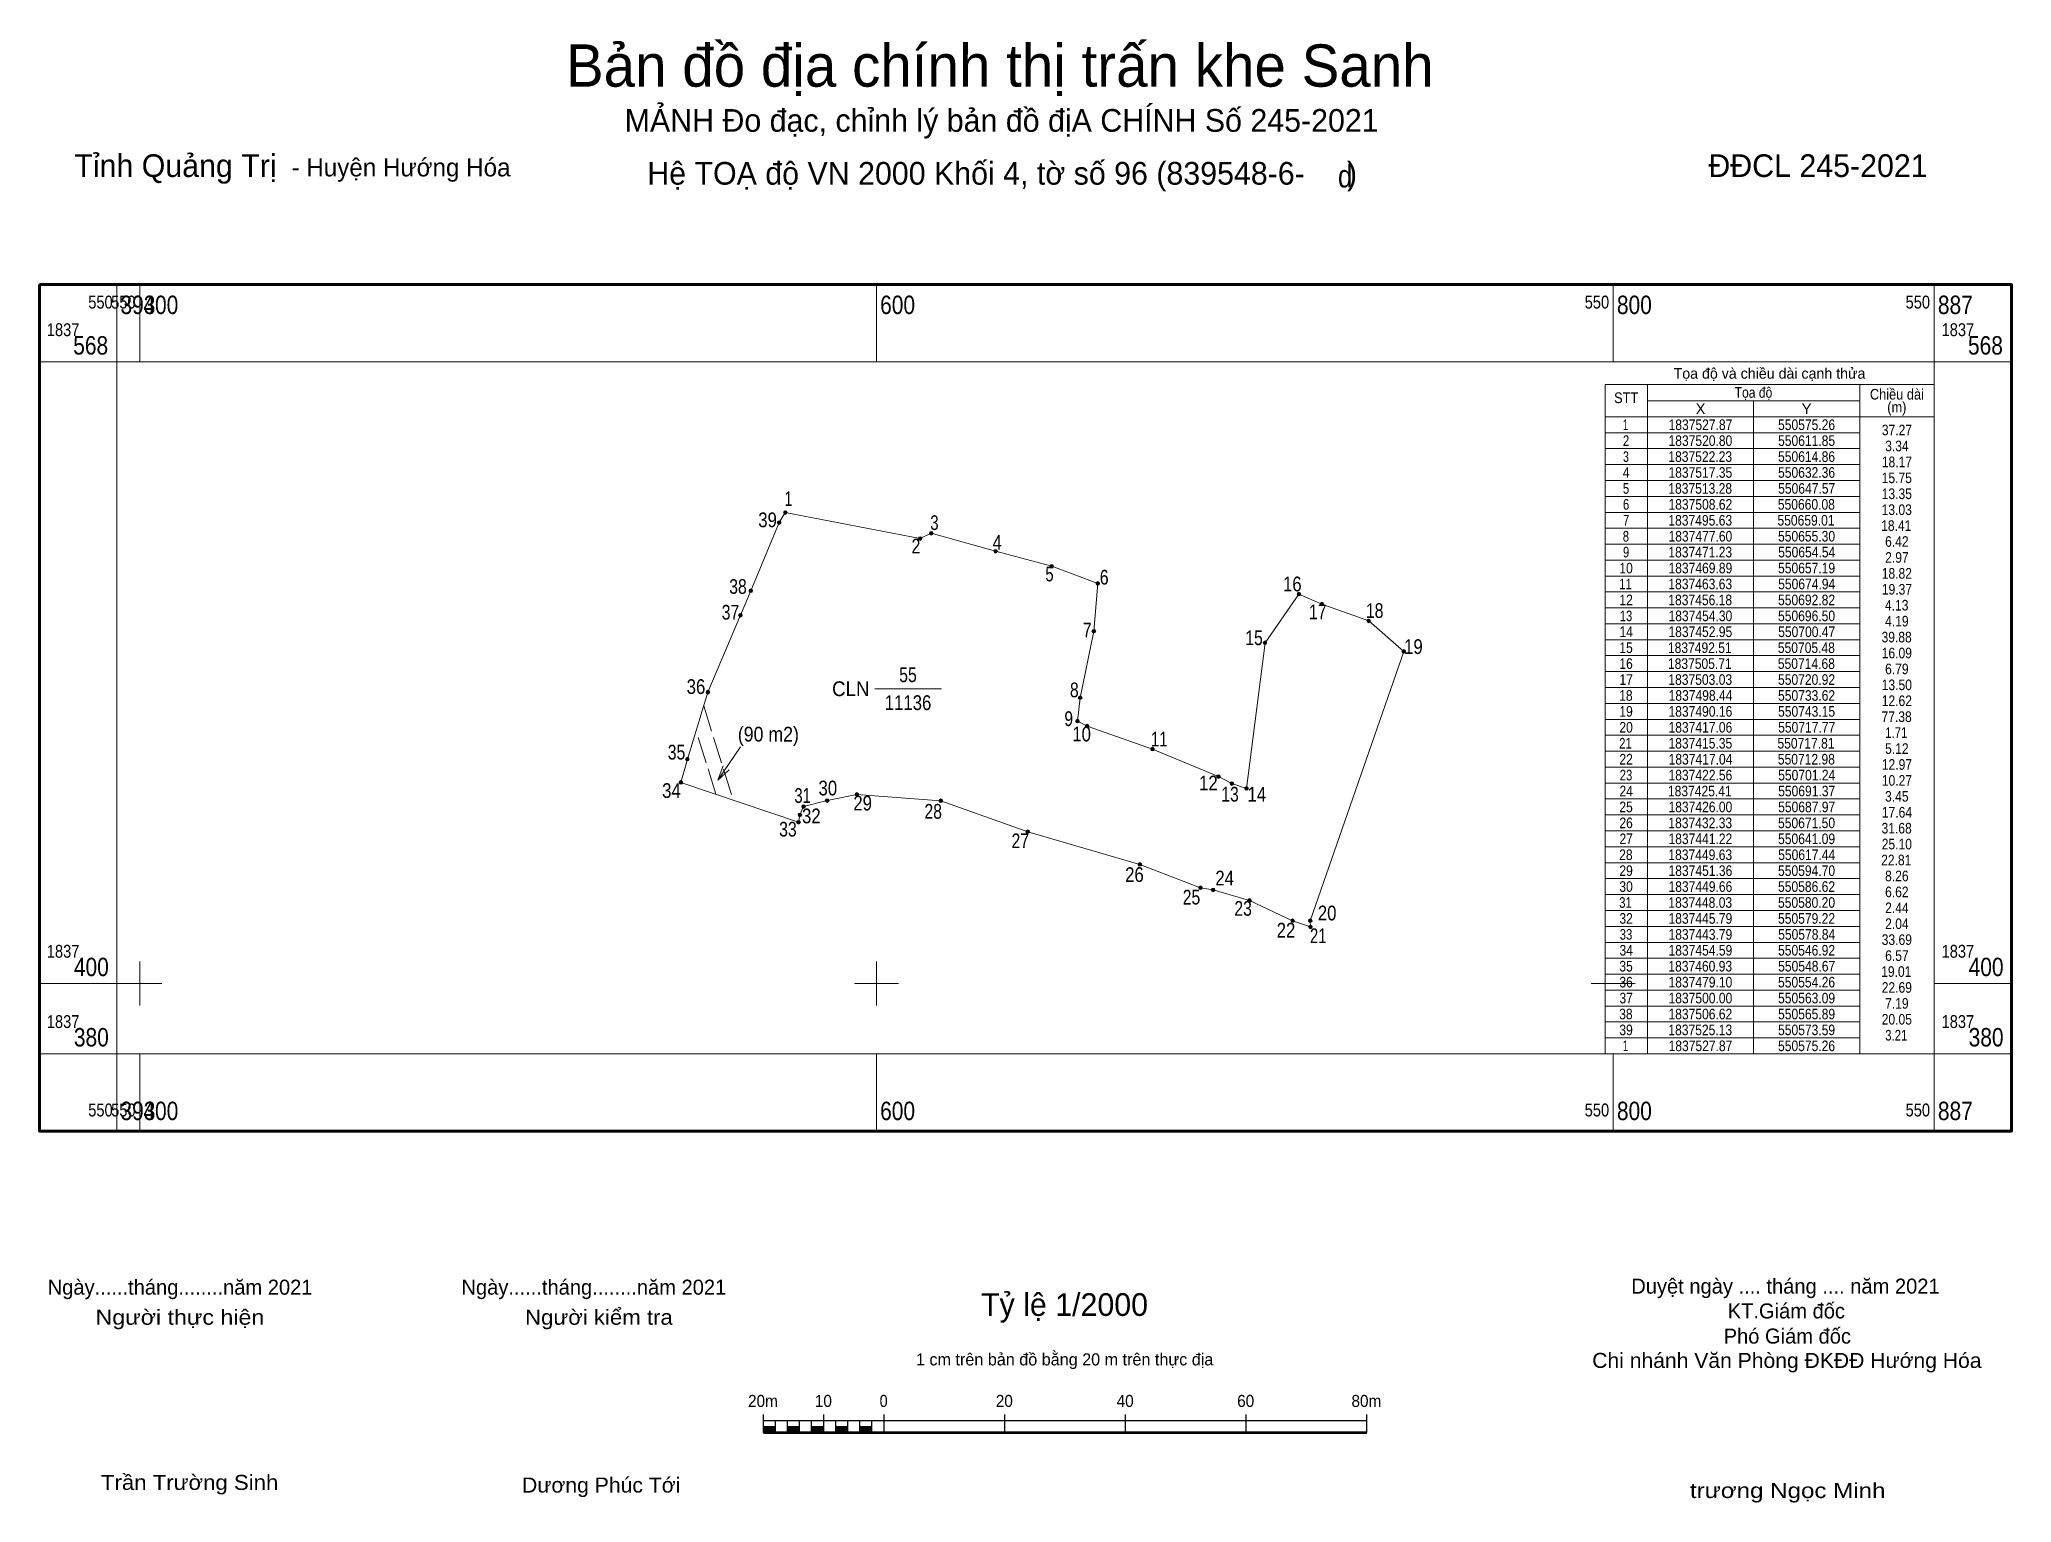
# Model space of a CAD drawing. Header units: metres. Extents: x 550373 to 550908, y 1837259 to 1837656.
import ezdxf
from ezdxf.enums import TextEntityAlignment as Align

# ---------------------------------------------------------------- set-up
doc = ezdxf.new("R2010")
doc.units = ezdxf.units.M
doc.header["$LTSCALE"] = 1.2
doc.linetypes.add('LONG_DASHED', pattern=[7.5, 6, -1.5])
for name, color, linetype, lineweight in [('10', 7, 'Continuous', 13), ('2', 7, 'Continuous', 25), ('20', 7, 'Continuous', 13), ('3', 7, 'Continuous', 13), ('50', 7, 'LONG_DASHED', 13), ('63', 7, 'Continuous', 13)]:
    doc.layers.add(name, color=color, linetype=linetype, lineweight=lineweight)
doc.layers.add('5', color=7, linetype='Continuous')
doc.layers.add('9', color=7, linetype='Continuous')

msp = doc.modelspace()

# ---------------------------------------------------------------- hatches: boundary and pattern name
at = {"layer": '2'}
for points in [[(550569.31, 1837278.1), (550572.58, 1837278.1), (550572.58, 1837279.74), (550569.31, 1837279.74)], [(550575.86, 1837278.1), (550579.14, 1837278.1), (550579.14, 1837279.74), (550575.86, 1837279.74)], [(550582.41, 1837278.1), (550585.69, 1837278.1), (550585.69, 1837279.74), (550582.41, 1837279.74)], [(550588.96, 1837278.1), (550592.24, 1837278.1), (550592.24, 1837279.74), (550588.96, 1837279.74)], [(550595.52, 1837278.1), (550598.79, 1837278.1), (550598.79, 1837279.74), (550595.52, 1837279.74)]]:
    msp.add_hatch(color=256, dxfattribs=at).paths.add_polyline_path(points)
at = {"layer": '20'}
for points in [[(550575.76, 1837527.87, 1), (550574.76, 1837527.87, 1)], [(550575.76, 1837527.87, 1), (550574.76, 1837527.87, 1)], [(550574.09, 1837525.13, 1), (550573.09, 1837525.13, 1)], [(550574.09, 1837525.13, 1), (550573.09, 1837525.13, 1)], [(550615.36, 1837522.23, 1), (550614.36, 1837522.23, 1)], [(550615.36, 1837522.23, 1), (550614.36, 1837522.23, 1)], [(550612.349, 1837520.795, 1), (550611.349, 1837520.795, 1)], [(550612.349, 1837520.795, 1), (550611.349, 1837520.795, 1)], [(550632.86, 1837517.35, 1), (550631.86, 1837517.35, 1)], [(550632.86, 1837517.35, 1), (550631.86, 1837517.35, 1)], [(550648.07, 1837513.28, 1), (550647.07, 1837513.28, 1)], [(550648.07, 1837513.28, 1), (550647.07, 1837513.28, 1)], [(550566.39, 1837506.62, 1), (550565.39, 1837506.62, 1)], [(550566.39, 1837506.62, 1), (550565.39, 1837506.62, 1)], [(550660.58, 1837508.62, 1), (550659.58, 1837508.62, 1)], [(550660.58, 1837508.62, 1), (550659.58, 1837508.62, 1)], [(550715.18, 1837505.71, 1), (550714.18, 1837505.71, 1)], [(550715.18, 1837505.71, 1), (550714.18, 1837505.71, 1)], [(550721.42, 1837503.03, 1), (550720.42, 1837503.03, 1)], [(550721.42, 1837503.03, 1), (550720.42, 1837503.03, 1)], [(550563.59, 1837500, 1), (550562.59, 1837500, 1)], [(550563.59, 1837500, 1), (550562.59, 1837500, 1)], [(550659.51, 1837495.63, 1), (550658.51, 1837495.63, 1)], [(550659.51, 1837495.63, 1), (550658.51, 1837495.63, 1)], [(550734.12, 1837498.44, 1), (550733.12, 1837498.44, 1)], [(550734.12, 1837498.44, 1), (550733.12, 1837498.44, 1)], [(550705.98, 1837492.51, 1), (550704.98, 1837492.51, 1)], [(550705.98, 1837492.51, 1), (550704.98, 1837492.51, 1)], [(550743.65, 1837490.16, 1), (550742.65, 1837490.16, 1)], [(550743.65, 1837490.16, 1), (550742.65, 1837490.16, 1)], [(550554.76, 1837479.1, 1), (550553.76, 1837479.1, 1)], [(550554.76, 1837479.1, 1), (550553.76, 1837479.1, 1)], [(550655.8, 1837477.6, 1), (550654.8, 1837477.6, 1)], [(550655.8, 1837477.6, 1), (550654.8, 1837477.6, 1)], [(550655.04, 1837471.23, 1), (550654.04, 1837471.23, 1)], [(550655.04, 1837471.23, 1), (550654.04, 1837471.23, 1)], [(550657.69, 1837469.89, 1), (550656.69, 1837469.89, 1)], [(550657.69, 1837469.89, 1), (550656.69, 1837469.89, 1)], [(550675.44, 1837463.63, 1), (550674.44, 1837463.63, 1)], [(550675.44, 1837463.63, 1), (550674.44, 1837463.63, 1)], [(550549.17, 1837460.93, 1), (550548.17, 1837460.93, 1)], [(550549.17, 1837460.93, 1), (550548.17, 1837460.93, 1)], [(550547.425, 1837454.591, 1), (550546.425, 1837454.591, 1)], [(550547.425, 1837454.591, 1), (550546.425, 1837454.591, 1)], [(550693.32, 1837456.18, 1), (550692.32, 1837456.18, 1)], [(550693.32, 1837456.18, 1), (550692.32, 1837456.18, 1)], [(550697, 1837454.3, 1), (550696, 1837454.3, 1)], [(550697, 1837454.3, 1), (550696, 1837454.3, 1)], [(550700.97, 1837452.95, 1), (550699.97, 1837452.95, 1)], [(550700.97, 1837452.95, 1), (550699.97, 1837452.95, 1)], [(550580.7, 1837448.03, 1), (550579.7, 1837448.03, 1)], [(550580.7, 1837448.03, 1), (550579.7, 1837448.03, 1)], [(550587.12, 1837449.66, 1), (550586.12, 1837449.66, 1)], [(550587.12, 1837449.66, 1), (550586.12, 1837449.66, 1)], [(550595.2, 1837451.36, 1), (550594.2, 1837451.36, 1)], [(550595.2, 1837451.36, 1), (550594.2, 1837451.36, 1)], [(550617.94, 1837449.63, 1), (550616.94, 1837449.63, 1)], [(550617.94, 1837449.63, 1), (550616.94, 1837449.63, 1)], [(550579.34, 1837443.79, 1), (550578.34, 1837443.79, 1)], [(550579.34, 1837443.79, 1), (550578.34, 1837443.79, 1)], [(550579.72, 1837445.79, 1), (550578.72, 1837445.79, 1)], [(550579.72, 1837445.79, 1), (550578.72, 1837445.79, 1)], [(550641.59, 1837441.22, 1), (550640.59, 1837441.22, 1)], [(550641.59, 1837441.22, 1), (550640.59, 1837441.22, 1)], [(550672, 1837432.33, 1), (550671, 1837432.33, 1)], [(550672, 1837432.33, 1), (550671, 1837432.33, 1)], [(550688.47, 1837426, 1), (550687.47, 1837426, 1)], [(550688.47, 1837426, 1), (550687.47, 1837426, 1)], [(550691.87, 1837425.41, 1), (550690.87, 1837425.41, 1)], [(550691.87, 1837425.41, 1), (550690.87, 1837425.41, 1)], [(550701.74, 1837422.56, 1), (550700.74, 1837422.56, 1)], [(550701.74, 1837422.56, 1), (550700.74, 1837422.56, 1)], [(550713.48, 1837417.04, 1), (550712.48, 1837417.04, 1)], [(550713.48, 1837417.04, 1), (550712.48, 1837417.04, 1)], [(550718.27, 1837417.06, 1), (550717.27, 1837417.06, 1)], [(550718.27, 1837417.06, 1), (550717.27, 1837417.06, 1)], [(550718.31, 1837415.35, 1), (550717.31, 1837415.35, 1)], [(550718.31, 1837415.35, 1), (550717.31, 1837415.35, 1)]]:
    msp.add_hatch(color=256, dxfattribs=at).paths.add_polyline_path(points)

# ---------------------------------------------------------------- linework, layer by layer
at = {"layer": '10'}
msp.add_lwpolyline([(550743.15, 1837490.16), (550717.77, 1837417.06), (550717.81, 1837415.35), (550712.98, 1837417.04), (550701.24, 1837422.56), (550691.37, 1837425.41), (550687.97, 1837426), (550671.5, 1837432.33), (550641.09, 1837441.22), (550617.44, 1837449.63), (550594.7, 1837451.36), (550586.62, 1837449.66), (550580.2, 1837448.03), (550579.22, 1837445.79), (550578.84, 1837443.79), (550546.92, 1837454.59), (550548.67, 1837460.93), (550554.26, 1837479.1), (550563.09, 1837500), (550565.89, 1837506.62), (550573.59, 1837525.13), (550575.26, 1837527.87), (550611.85, 1837520.79), (550614.86, 1837522.23), (550632.36, 1837517.35), (550647.57, 1837513.28), (550660.08, 1837508.62), (550659.01, 1837495.63), (550655.3, 1837477.6), (550654.54, 1837471.23), (550657.19, 1837469.89), (550674.94, 1837463.63), (550692.82, 1837456.18), (550696.5, 1837454.3), (550700.47, 1837452.95), (550705.48, 1837492.51), (550714.68, 1837505.71), (550720.92, 1837503.03), (550733.62, 1837498.44)], close=True, dxfattribs=at)
msp.add_lwpolyline([(550743.15, 1837490.16), (550717.77, 1837417.06), (550717.81, 1837415.35), (550712.98, 1837417.04), (550701.24, 1837422.56), (550691.37, 1837425.41), (550687.97, 1837426), (550671.5, 1837432.33), (550641.09, 1837441.22), (550617.44, 1837449.63), (550594.7, 1837451.36), (550586.62, 1837449.66), (550580.2, 1837448.03), (550579.22, 1837445.79), (550578.84, 1837443.79), (550546.92, 1837454.59), (550548.67, 1837460.93), (550554.26, 1837479.1), (550563.09, 1837500), (550565.89, 1837506.62), (550573.59, 1837525.13), (550575.26, 1837527.87), (550611.85, 1837520.79), (550614.86, 1837522.23), (550632.36, 1837517.35), (550647.57, 1837513.28), (550660.08, 1837508.62), (550659.01, 1837495.63), (550655.3, 1837477.6), (550654.54, 1837471.23), (550657.19, 1837469.89), (550674.94, 1837463.63), (550692.82, 1837456.18), (550696.5, 1837454.3), (550700.47, 1837452.95), (550705.48, 1837492.51), (550714.68, 1837505.71), (550720.92, 1837503.03), (550733.62, 1837498.44)], close=True, dxfattribs=at)
at = {"layer": '2'}
for p, q in [((550569.31, 1837278.1), (550569.31, 1837283.01)), ((550585.69, 1837278.1), (550585.69, 1837283.01)), ((550602.07, 1837278.1), (550602.07, 1837283.01)), ((550634.83, 1837278.1), (550634.83, 1837283.01)), ((550667.58, 1837278.1), (550667.58, 1837283.01)), ((550700.34, 1837278.1), (550700.34, 1837283.01)), ((550733.1, 1837278.1), (550733.1, 1837283.01)), ((550569.31, 1837281.38), (550733.1, 1837281.38)), ((550572.58, 1837278.1), (550572.58, 1837281.38)), ((550575.86, 1837278.1), (550575.86, 1837281.38)), ((550579.14, 1837278.1), (550579.14, 1837281.38)), ((550582.41, 1837278.1), (550582.41, 1837281.38)), ((550588.96, 1837278.1), (550588.96, 1837281.38)), ((550592.24, 1837278.1), (550592.24, 1837281.38)), ((550595.52, 1837278.1), (550595.52, 1837281.38)), ((550598.79, 1837278.1), (550598.79, 1837281.38))]:
    msp.add_line(p, q, dxfattribs=at)
at = {"layer": '2', "lineweight": 53}
msp.add_line((550569.31, 1837278.1), (550733.1, 1837278.1), dxfattribs=at)
at = {"layer": '2', "lineweight": 13}
for points in [[(550569.31, 1837278.1), (550572.58, 1837278.1), (550572.58, 1837279.74), (550569.31, 1837279.74)], [(550575.86, 1837278.1), (550579.14, 1837278.1), (550579.14, 1837279.74), (550575.86, 1837279.74)], [(550582.41, 1837278.1), (550585.69, 1837278.1), (550585.69, 1837279.74), (550582.41, 1837279.74)], [(550588.96, 1837278.1), (550592.24, 1837278.1), (550592.24, 1837279.74), (550588.96, 1837279.74)], [(550595.52, 1837278.1), (550598.79, 1837278.1), (550598.79, 1837279.74), (550595.52, 1837279.74)]]:
    msp.add_lwpolyline(points, close=True, dxfattribs=at)
at = {"layer": '20'}
for centre in [(550575.26, 1837527.87), (550575.26, 1837527.87), (550573.59, 1837525.13), (550573.59, 1837525.13), (550614.86, 1837522.23), (550614.86, 1837522.23), (550611.849, 1837520.795), (550611.849, 1837520.795), (550632.36, 1837517.35), (550632.36, 1837517.35), (550647.57, 1837513.28), (550647.57, 1837513.28), (550565.89, 1837506.62), (550565.89, 1837506.62), (550660.08, 1837508.62), (550660.08, 1837508.62), (550714.68, 1837505.71), (550714.68, 1837505.71), (550720.92, 1837503.03), (550720.92, 1837503.03), (550563.09, 1837500), (550563.09, 1837500), (550659.01, 1837495.63), (550659.01, 1837495.63), (550733.62, 1837498.44), (550733.62, 1837498.44), (550705.48, 1837492.51), (550705.48, 1837492.51), (550743.15, 1837490.16), (550743.15, 1837490.16), (550554.26, 1837479.1), (550554.26, 1837479.1), (550655.3, 1837477.6), (550655.3, 1837477.6), (550654.54, 1837471.23), (550654.54, 1837471.23), (550657.19, 1837469.89), (550657.19, 1837469.89), (550674.94, 1837463.63), (550674.94, 1837463.63), (550548.67, 1837460.93), (550548.67, 1837460.93), (550546.925, 1837454.591), (550546.925, 1837454.591), (550692.82, 1837456.18), (550692.82, 1837456.18), (550696.5, 1837454.3), (550696.5, 1837454.3), (550700.47, 1837452.95), (550700.47, 1837452.95), (550580.2, 1837448.03), (550580.2, 1837448.03), (550586.62, 1837449.66), (550586.62, 1837449.66), (550594.7, 1837451.36), (550594.7, 1837451.36), (550617.44, 1837449.63), (550617.44, 1837449.63), (550578.84, 1837443.79), (550578.84, 1837443.79), (550579.22, 1837445.79), (550579.22, 1837445.79), (550641.09, 1837441.22), (550641.09, 1837441.22), (550671.5, 1837432.33), (550671.5, 1837432.33), (550687.97, 1837426), (550687.97, 1837426), (550691.37, 1837425.41), (550691.37, 1837425.41), (550701.24, 1837422.56), (550701.24, 1837422.56), (550712.98, 1837417.04), (550712.98, 1837417.04), (550717.77, 1837417.06), (550717.77, 1837417.06), (550717.81, 1837415.35), (550717.81, 1837415.35)]:
    msp.add_circle(centre, 0.5, dxfattribs=at)
at = {"layer": '3'}
for p, q in [((550599.6, 1837480.03), (550617.69, 1837480.03)), ((550556.95, 1837455.23), (550563.09, 1837464.26))]:
    msp.add_line(p, q, dxfattribs=at)
msp.add_lwpolyline([(550560.03, 1837457.97), (550556.95, 1837455.23), (550558.38, 1837459.1)], dxfattribs=at)
at = {"layer": '50'}
for p, q in [((550553.11, 1837475.37), (550561.12, 1837449.79)), ((550556.43, 1837451.37), (550551.03, 1837468.61))]:
    msp.add_line(p, q, dxfattribs=at)
at = {"layer": '63'}
for p, q in [((550393.79, 1837568.75), (550393.79, 1837589.75)), ((550400, 1837568.75), (550400, 1837589.75)), ((550600, 1837568.75), (550600, 1837589.75)), ((550800, 1837568.75), (550800, 1837589.75)), ((550887.13, 1837568.75), (550887.13, 1837589.75)), ((550393.79, 1837568.75), (550372.79, 1837568.75)), ((550887.13, 1837568.75), (550908.13, 1837568.75)), ((550797.77, 1837562.63), (550887.13, 1837562.63)), ((550797.77, 1837562.63), (550797.77, 1837380.92)), ((550809.3, 1837562.63), (550809.3, 1837380.92)), ((550866.95, 1837562.63), (550866.95, 1837380.92)), ((550887.13, 1837562.63), (550887.13, 1837380.92)), ((550809.3, 1837558.19), (550866.95, 1837558.19)), ((550838.12, 1837558.19), (550838.12, 1837380.92)), ((550797.77, 1837553.87), (550887.13, 1837553.87)), ((550797.77, 1837549.54), (550866.95, 1837549.54)), ((550797.77, 1837545.22), (550866.95, 1837545.22)), ((550797.77, 1837540.9), (550866.95, 1837540.9)), ((550797.77, 1837536.57), (550866.95, 1837536.57)), ((550797.77, 1837532.25), (550866.95, 1837532.25)), ((550797.77, 1837527.92), (550866.95, 1837527.92)), ((550797.77, 1837523.6), (550866.95, 1837523.6)), ((550797.77, 1837519.28), (550866.95, 1837519.28)), ((550797.77, 1837514.95), (550866.95, 1837514.95)), ((550797.77, 1837510.63), (550866.95, 1837510.63)), ((550797.77, 1837506.31), (550866.95, 1837506.31)), ((550797.77, 1837501.98), (550866.95, 1837501.98)), ((550797.77, 1837497.66), (550866.95, 1837497.66)), ((550797.77, 1837493.34), (550866.95, 1837493.34)), ((550797.77, 1837489.01), (550866.95, 1837489.01)), ((550797.77, 1837484.69), (550866.95, 1837484.69)), ((550797.77, 1837480.36), (550866.95, 1837480.36)), ((550797.77, 1837476.04), (550866.95, 1837476.04)), ((550797.77, 1837471.72), (550866.95, 1837471.72)), ((550797.77, 1837467.39), (550866.95, 1837467.39)), ((550797.77, 1837463.07), (550866.95, 1837463.07)), ((550797.77, 1837458.75), (550866.95, 1837458.75)), ((550797.77, 1837454.42), (550866.95, 1837454.42)), ((550797.77, 1837450.1), (550866.95, 1837450.1)), ((550797.77, 1837445.77), (550866.95, 1837445.77)), ((550797.77, 1837441.45), (550866.95, 1837441.45)), ((550797.77, 1837437.13), (550866.95, 1837437.13)), ((550797.77, 1837432.8), (550866.95, 1837432.8)), ((550797.77, 1837428.48), (550866.95, 1837428.48)), ((550797.77, 1837424.16), (550866.95, 1837424.16)), ((550797.77, 1837419.83), (550866.95, 1837419.83)), ((550797.77, 1837415.51), (550866.95, 1837415.51)), ((550797.77, 1837411.18), (550866.95, 1837411.18)), ((550400, 1837394), (550400, 1837406)), ((550600, 1837394), (550600, 1837406)), ((550797.77, 1837406.86), (550866.95, 1837406.86)), ((550393.79, 1837400), (550372.79, 1837400)), ((550394, 1837400), (550406, 1837400)), ((550594, 1837400), (550606, 1837400)), ((550794, 1837400), (550806, 1837400)), ((550797.77, 1837402.54), (550866.95, 1837402.54)), ((550887.13, 1837400), (550908.13, 1837400)), ((550797.77, 1837398.21), (550866.95, 1837398.21)), ((550797.77, 1837393.89), (550866.95, 1837393.89)), ((550797.77, 1837389.57), (550866.95, 1837389.57)), ((550797.77, 1837385.24), (550866.95, 1837385.24)), ((550393.79, 1837380.92), (550372.79, 1837380.92)), ((550393.79, 1837380.92), (550393.79, 1837359.92)), ((550400, 1837380.92), (550400, 1837359.92)), ((550600, 1837380.92), (550600, 1837359.92)), ((550797.77, 1837380.92), (550887.13, 1837380.92)), ((550800, 1837380.92), (550800, 1837359.92)), ((550887.13, 1837380.92), (550887.13, 1837359.92)), ((550887.13, 1837380.92), (550908.13, 1837380.92))]:
    msp.add_line(p, q, dxfattribs=at)
at = {"layer": '63', "lineweight": 70}
msp.add_lwpolyline([(550372.79, 1837589.75), (550908.13, 1837589.75), (550908.13, 1837359.92), (550372.79, 1837359.92)], close=True, dxfattribs=at)
at = {"layer": '63'}
msp.add_lwpolyline([(550393.79, 1837568.75), (550887.13, 1837568.75), (550887.13, 1837380.92), (550393.79, 1837380.92)], close=True, dxfattribs=at)

# ---------------------------------------------------------------- texts
at = {"layer": '2'}
for s, height, p in [('Bản đồ địa chính thị trấn khe Sanh', 11.48, (550633.485, 1837643.48)), ('MẢNH Đo đạc, chỉnh lý bản đồ địA CHÍNH Số 245-2021', 6.16, (550633.985, 1837631.24)), ('Hệ TOẠ độ VN 2000 Khối 4, tờ số 96 (839548-6-     )', 6.16, (550634.125, 1837616.88)), ('Ngày......tháng........năm 2021', 4.08, (550410.965, 1837315.52)), ('Ngày......tháng........năm 2021', 4.08, (550523.285, 1837315.52)), ('Duyệt ngày .... tháng .... năm 2021', 4.08, (550846.755, 1837315.8)), ('Tỷ lệ 1/2000', 6.16, (550651.055, 1837309.76)), ('KT.Giám đốc', 4.08, (550846.995, 1837309.08)), ('Phó Giám đốc', 4.08, (550847.26, 1837302.24)), ('1 cm trên bản đồ bằng 20 m trên thực địa', 3.28, (550651.09, 1837296.32))]:
    msp.add_text(s, height=height, dxfattribs=at).set_placement(p, align=Align.CENTER)
for s, height, p in [('Tỉnh Quảng Trị ', 6.156, (550382.26, 1837618.96)), ('- Huyện Hướng Hóa', 4.912, (550441.22, 1837619.12))]:
    msp.add_text(s, height=height, dxfattribs=at).set_placement(p)
msp.add_text('ĐĐCL 245-2021', height=6.16, dxfattribs=at).set_placement((550885.35, 1837618.96), align=Align.RIGHT)
for s, height, width, p in [('d', 6.16, 0.85, (550727.22, 1837616.12)), ('Người thực hiện', 4.094, 1.15, (550410.925, 1837307.36)), ('Người kiểm tra', 4.094, 1.1, (550524.66, 1837307.36)), ('Chi nhánh Văn Phòng ĐKĐĐ Hướng Hóa', 4.08, 1.05, (550847.135, 1837295.64)), ('20m', 3.275, 0.95, (550569.19, 1837285.04)), ('10', 3.275, 0.95, (550585.59, 1837285.04)), ('0', 3.275, 0.9, (550601.955, 1837285.04)), ('20', 3.275, 0.95, (550634.71, 1837285.04)), ('40', 3.275, 0.95, (550667.51, 1837285.04)), ('60', 3.275, 0.95, (550700.23, 1837285.04)), ('80m', 3.275, 0.95, (550732.99, 1837285.04)), ('Trần Trường Sinh', 4.094, 1.1, (550413.56, 1837262.52)), ('Dương Phúc Tới', 4.09, 1.05, (550525.275, 1837261.8)), ('trương Ngọc Minh', 4.08, 1.2, (550847.365, 1837260.32))]:
    msp.add_text(s, height=height, dxfattribs=dict(at, width=width)).set_placement(p, align=Align.CENTER)
at = {"layer": '3'}
for s, width, p in [('55', 0.8, (550608.56, 1837481.82)), ('11136', 0.85, (550608.575, 1837474.25))]:
    msp.add_text(s, height=4, dxfattribs=dict(at, width=width)).set_placement(p, align=Align.CENTER)
at = {"layer": '3', "width": 0.95}
msp.add_text('CLN', height=4, dxfattribs=at).set_placement((550598.12, 1837478.03), align=Align.RIGHT)
at = {"layer": '5', "width": 0.9}
msp.add_text('(90 m2)', height=4, dxfattribs=at).set_placement((550570.66, 1837465.7), align=Align.CENTER)
at = {"layer": '63', "width": 0.85}
for s, height, p in [('550', 3.5, (550392.67, 1837583.25)), ('550', 3.5, (550398.89, 1837583.25)), ('550', 3.5, (550798.89, 1837583.25)), ('550', 3.5, (550886, 1837583.25)), ('568', 5, (550391.44, 1837570.75)), ('568', 5, (550905.78, 1837570.75)), ('400', 5, (550391.62, 1837402)), ('400', 5, (550905.96, 1837402)), ('380', 5, (550391.62, 1837382.92)), ('380', 5, (550905.96, 1837382.92)), ('550', 3.5, (550392.67, 1837363.92)), ('550', 3.5, (550398.89, 1837363.92)), ('550', 3.5, (550798.89, 1837363.92)), ('550', 3.5, (550886, 1837363.92))]:
    msp.add_text(s, height=height, dxfattribs=at).set_placement(p, align=Align.RIGHT)
for s, height, p in [('393', 5, (550394.79, 1837581.75)), ('400', 5, (550401, 1837581.75)), ('600', 5, (550601, 1837581.75)), ('800', 5, (550801, 1837581.75)), ('887', 5, (550888.13, 1837581.75)), ('1837', 3.5, (550374.79, 1837575.75)), ('1837', 3.5, (550889.13, 1837575.75)), ('1837', 3.5, (550374.79, 1837407)), ('1837', 3.5, (550889.13, 1837407)), ('1837', 3.5, (550374.79, 1837387.92)), ('1837', 3.5, (550889.13, 1837387.92)), ('393', 5, (550394.79, 1837362.92)), ('400', 5, (550401, 1837362.92)), ('600', 5, (550601, 1837362.92)), ('800', 5, (550801, 1837362.92)), ('887', 5, (550888.13, 1837362.92))]:
    msp.add_text(s, height=height, dxfattribs=at).set_placement(p)
at = {"layer": '63'}
for s, p in [('Tọa độ và chiều dài cạnh thửa', (550842.425, 1837564.2)), ('X', (550823.715, 1837554.59))]:
    msp.add_text(s, height=2.882, dxfattribs=at).set_placement(p, align=Align.CENTER)
for s, width, p in [('STT', 0.9, (550803.51, 1837557.58)), ('Tọa độ', 0.85, (550838.075, 1837559.03)), ('Chiều dài', 0.9, (550877.005, 1837558.54)), ('Y', 1.05, (550852.495, 1837554.59)), ('(m)', 0.9, (550876.985, 1837555.06)), ('1', 0.7, (550803.335, 1837550.26)), ('1837527.87', 0.85, (550823.685, 1837550.26)), ('550575.26', 0.85, (550852.485, 1837550.26)), ('37.27', 0.85, (550877.015, 1837548.83)), ('3', 0.75, (550803.46, 1837541.61)), ('2', 0.8, (550803.49, 1837545.94)), ('1837522.23', 0.85, (550823.625, 1837541.61)), ('1837520.80', 0.85, (550823.665, 1837545.94)), ('550614.86', 0.85, (550852.485, 1837541.61)), ('550611.85', 0.85, (550852.49, 1837545.94)), ('3.34', 0.85, (550877.015, 1837544.5)), ('4', 0.85, (550803.515, 1837537.3)), ('1837517.35', 0.85, (550823.65, 1837537.3)), ('550632.36', 0.85, (550852.485, 1837537.3)), ('15.75', 0.85, (550876.98, 1837535.85)), ('18.17', 0.85, (550877.015, 1837540.18)), ('5', 0.8, (550803.48, 1837532.97)), ('1837513.28', 0.85, (550823.61, 1837532.97)), ('550647.57', 0.85, (550852.52, 1837532.97)), ('13.35', 0.85, (550876.98, 1837531.52)), ('6', 0.8, (550803.49, 1837528.64)), ('1837508.62', 0.85, (550823.655, 1837528.64)), ('550660.08', 0.85, (550852.43, 1837528.64)), ('13.03', 0.85, (550876.96, 1837527.2)), ('8', 0.8, (550803.445, 1837519.99)), ('7', 0.8, (550803.51, 1837524.32)), ('1837495.63', 0.85, (550823.625, 1837524.32)), ('1837477.60', 0.85, (550823.665, 1837519.99)), ('550659.01', 0.85, (550852.33, 1837524.32)), ('550655.30', 0.85, (550852.48, 1837519.99)), ('18.41', 0.85, (550876.835, 1837522.88)), ('9', 0.8, (550803.495, 1837515.68)), ('1837471.23', 0.85, (550823.625, 1837515.68)), ('550654.54', 0.85, (550852.525, 1837515.68)), ('6.42', 0.85, (550876.99, 1837518.56)), ('2.97', 0.85, (550877.01, 1837514.23)), ('10', 0.85, (550803.49, 1837511.35)), ('1837469.89', 0.85, (550823.66, 1837511.35)), ('550657.19', 0.85, (550852.49, 1837511.35)), ('18.82', 0.85, (550876.99, 1837509.91)), ('11', 0.8, (550803.33, 1837507.03)), ('1837463.63', 0.85, (550823.625, 1837507.03)), ('550674.94', 0.85, (550852.525, 1837507.03)), ('19.37', 0.85, (550877.015, 1837505.58)), ('12', 0.85, (550803.495, 1837502.7)), ('13', 0.8, (550803.465, 1837498.37)), ('1837456.18', 0.85, (550823.61, 1837502.7)), ('1837454.30', 0.85, (550823.665, 1837498.37)), ('550696.50', 0.85, (550852.48, 1837498.37)), ('550692.82', 0.85, (550852.485, 1837502.7)), ('4.13', 0.85, (550876.955, 1837501.27)), ('14', 0.85, (550803.52, 1837494.06)), ('1837452.95', 0.85, (550823.65, 1837494.06)), ('550700.47', 0.85, (550852.52, 1837494.06)), ('4.19', 0.85, (550876.99, 1837496.94)), ('15', 0.85, (550803.485, 1837489.73)), ('1837492.51', 0.85, (550823.505, 1837489.73)), ('550705.48', 0.85, (550852.43, 1837489.73)), ('39.88', 0.85, (550876.935, 1837492.61)), ('16.09', 0.85, (550876.985, 1837488.29)), ('16', 0.85, (550803.49, 1837485.41)), ('1837505.71', 0.85, (550823.505, 1837485.41)), ('550714.68', 0.85, (550852.43, 1837485.41)), ('6.79', 0.85, (550876.99, 1837483.96)), ('18', 0.85, (550803.44, 1837476.76)), ('17', 0.85, (550803.515, 1837481.08)), ('1837503.03', 0.85, (550823.625, 1837481.08)), ('1837498.44', 0.85, (550823.695, 1837476.76)), ('550720.92', 0.85, (550852.485, 1837481.08)), ('550733.62', 0.85, (550852.485, 1837476.76)), ('13.50', 0.85, (550876.985, 1837479.65)), ('19', 0.85, (550803.49, 1837472.44)), ('1837490.16', 0.85, (550823.665, 1837472.44)), ('550743.15', 0.85, (550852.49, 1837472.44)), ('12.62', 0.85, (550876.99, 1837475.32)), ('20', 0.85, (550803.49, 1837468.12)), ('1837417.06', 0.85, (550823.665, 1837468.12)), ('550717.77', 0.85, (550852.52, 1837468.12)), ('77.38', 0.85, (550876.935, 1837471)), ('1.71', 0.8, (550876.835, 1837466.67)), ('21', 0.8, (550803.33, 1837463.79)), ('1837415.35', 0.85, (550823.65, 1837463.79)), ('550717.81', 0.85, (550852.33, 1837463.79)), ('5.12', 0.85, (550876.99, 1837462.34)), ('22', 0.85, (550803.495, 1837459.46)), ('1837417.04', 0.85, (550823.695, 1837459.46)), ('550712.98', 0.85, (550852.43, 1837459.46)), ('12.97', 0.85, (550877.015, 1837458.03)), ('24', 0.85, (550803.52, 1837450.82)), ('23', 0.8, (550803.465, 1837455.14)), ('1837425.41', 0.85, (550823.505, 1837450.82)), ('1837422.56', 0.85, (550823.665, 1837455.14)), ('550691.37', 0.85, (550852.52, 1837450.82)), ('550701.24', 0.85, (550852.525, 1837455.14)), ('10.27', 0.85, (550877.015, 1837453.7)), ('25', 0.85, (550803.485, 1837446.5)), ('1837426.00', 0.85, (550823.665, 1837446.5)), ('550687.97', 0.85, (550852.52, 1837446.5)), ('17.64', 0.85, (550877.015, 1837445.05)), ('3.45', 0.85, (550876.975, 1837449.38)), ('26', 0.85, (550803.49, 1837442.17)), ('1837432.33', 0.85, (550823.625, 1837442.17)), ('550671.50', 0.85, (550852.48, 1837442.17)), ('31.68', 0.85, (550876.935, 1837440.73)), ('27', 0.85, (550803.515, 1837437.85)), ('1837441.22', 0.85, (550823.655, 1837437.85)), ('550641.09', 0.85, (550852.49, 1837437.85)), ('25.10', 0.85, (550876.985, 1837436.41)), ('28', 0.85, (550803.44, 1837433.52)), ('29', 0.85, (550803.49, 1837429.2)), ('1837449.63', 0.85, (550823.625, 1837433.52)), ('1837451.36', 0.85, (550823.665, 1837429.2)), ('550594.70', 0.85, (550852.48, 1837429.2)), ('550617.44', 0.85, (550852.525, 1837433.52)), ('22.81', 0.85, (550876.835, 1837432.08)), ('30', 0.85, (550803.49, 1837424.88)), ('1837449.66', 0.85, (550823.665, 1837424.88)), ('550586.62', 0.85, (550852.485, 1837424.88)), ('8.26', 0.85, (550876.99, 1837427.76)), ('6.62', 0.85, (550876.99, 1837423.43)), ('31', 0.8, (550803.33, 1837420.55)), ('1837448.03', 0.85, (550823.625, 1837420.55)), ('550580.20', 0.85, (550852.48, 1837420.55)), ('2.44', 0.85, (550877.015, 1837419.11)), ('32', 0.85, (550803.495, 1837416.23)), ('1837445.79', 0.85, (550823.66, 1837416.23)), ('550579.22', 0.85, (550852.485, 1837416.23)), ('2.04', 0.85, (550877.015, 1837414.79)), ('34', 0.85, (550803.52, 1837407.59)), ('33', 0.8, (550803.465, 1837411.9)), ('1837443.79', 0.85, (550823.66, 1837411.9)), ('1837454.59', 0.85, (550823.66, 1837407.59)), ('550546.92', 0.85, (550852.485, 1837407.59)), ('550578.84', 0.85, (550852.525, 1837411.9)), ('33.69', 0.85, (550876.985, 1837410.47)), ('35', 0.85, (550803.485, 1837403.26)), ('1837460.93', 0.85, (550823.625, 1837403.26)), ('550548.67', 0.85, (550852.52, 1837403.26)), ('19.01', 0.85, (550876.835, 1837401.81)), ('6.57', 0.85, (550877.01, 1837406.14)), ('36', 0.85, (550803.49, 1837398.93)), ('1837479.10', 0.85, (550823.665, 1837398.93)), ('550554.26', 0.85, (550852.485, 1837398.93)), ('22.69', 0.85, (550876.985, 1837397.49)), ('37', 0.85, (550803.515, 1837394.61)), ('1837500.00', 0.85, (550823.665, 1837394.61)), ('550563.09', 0.85, (550852.49, 1837394.61)), ('7.19', 0.85, (550876.99, 1837393.17)), ('38', 0.85, (550803.44, 1837390.28)), ('39', 0.85, (550803.49, 1837385.97)), ('1837525.13', 0.85, (550823.625, 1837385.97)), ('1837506.62', 0.85, (550823.655, 1837390.28)), ('550565.89', 0.85, (550852.49, 1837390.28)), ('550573.59', 0.85, (550852.49, 1837385.97)), ('20.05', 0.85, (550876.98, 1837388.85)), ('1', 0.7, (550803.335, 1837381.64)), ('1837527.87', 0.85, (550823.685, 1837381.64)), ('550575.26', 0.85, (550852.485, 1837381.64)), ('3.21', 0.8, (550876.835, 1837384.52))]:
    msp.add_text(s, height=2.882, dxfattribs=dict(at, width=width)).set_placement(p, align=Align.CENTER)
at = {"layer": '9'}
for s, width, p in [('1', 0.7, (550576.095, 1837529.62)), ('39', 0.85, (550570.445, 1837523.88)), ('3', 0.75, (550615.74, 1837523.12)), ('2', 0.8, (550610.72, 1837516.76)), ('4', 0.85, (550632.79, 1837517.78)), ('5', 0.75, (550646.97, 1837509.19)), ('6', 0.8, (550661.825, 1837508.31)), ('38', 0.8, (550562.415, 1837505.79)), ('16', 0.85, (550712.885, 1837506.47)), ('37', 0.8, (550560.375, 1837498.8)), ('17', 0.8, (550719.785, 1837498.89)), ('18', 0.8, (550735.245, 1837499.25)), ('7', 0.8, (550657.205, 1837493.95)), ('15', 0.8, (550702.5, 1837491.86)), ('19', 0.85, (550745.765, 1837489.47)), ('36', 0.85, (550551.015, 1837478.61)), ('8', 0.8, (550653.705, 1837477.71)), ('9', 0.8, (550652.185, 1837469.9)), ('10', 0.85, (550655.7, 1837465.73)), ('35', 0.8, (550545.73, 1837460.81)), ('11', 0.75, (550676.765, 1837464.36)), ('34', 0.85, (550544.35, 1837450.39)), ('31', 0.75, (550579.955, 1837449.04)), ('30', 0.85, (550586.8, 1837451.07)), ('12', 0.85, (550690.105, 1837452.43)), ('13', 0.8, (550695.98, 1837449.4)), ('14', 0.85, (550703.26, 1837449.39)), ('32', 0.85, (550582.325, 1837443.5)), ('29', 0.85, (550596.255, 1837446.98)), ('28', 0.8, (550615.405, 1837444.75)), ('33', 0.8, (550575.97, 1837439.9)), ('27', 0.8, (550639.045, 1837436.75)), ('26', 0.85, (550670.035, 1837427.57)), ('24', 0.85, (550694.52, 1837426.63)), ('25', 0.8, (550685.52, 1837421.45)), ('23', 0.8, (550699.53, 1837418.39)), ('20', 0.85, (550722.34, 1837417.14)), ('22', 0.85, (550711.175, 1837412.48)), ('21', 0.75, (550719.915, 1837410.96))]:
    msp.add_text(s, height=4, dxfattribs=dict(at, width=width)).set_placement(p, align=Align.CENTER)

doc.saveas('drawing.dxf')
